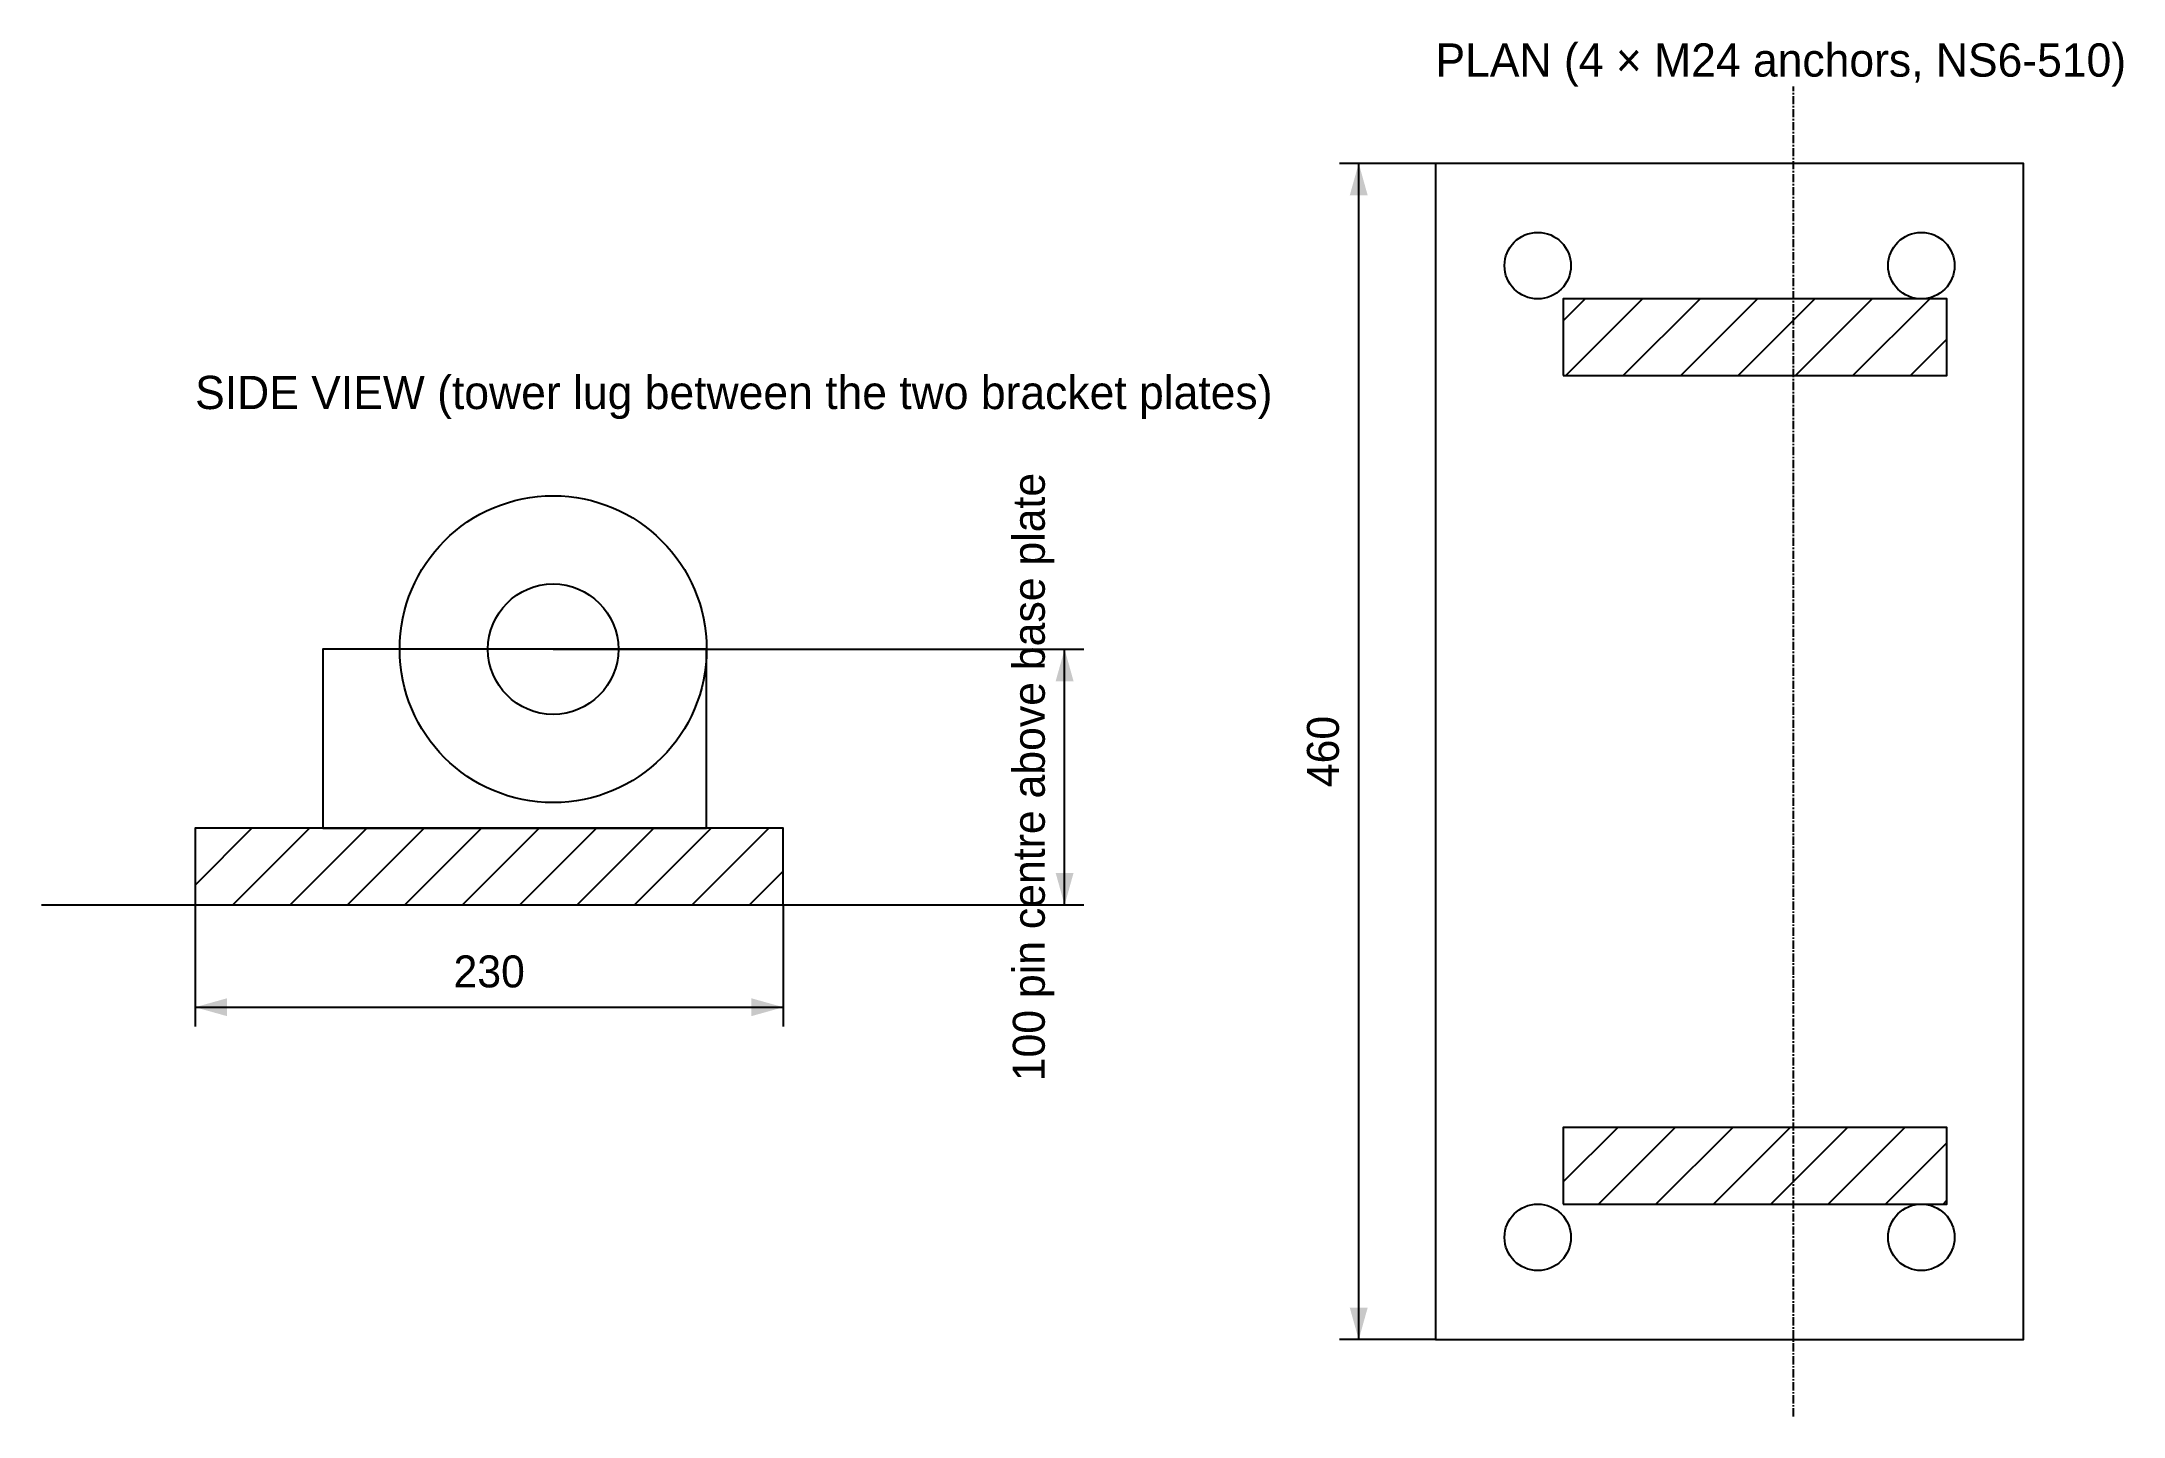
# Model space of a CAD drawing. Header units: millimetres. Extents: x 0 to 814, y -260 to 278.
import ezdxf
from ezdxf.enums import TextEntityAlignment as Align

# ---------------------------------------------------------------- set-up
doc = ezdxf.new("R2010")
doc.units = ezdxf.units.MM
doc.linetypes.add('CENTER', pattern=[5.08, 3.175, -0.635, 0.635, -0.635])
for name, color, linetype in [('CENTER', 1, 'CENTER'), ('DIM', 3, 'Continuous'), ('HATCH', 9, 'Continuous'), ('OUTLINE', 7, 'Continuous'), ('TEXT', 3, 'Continuous'), ('THIN', 7, 'Continuous')]:
    doc.layers.add(name, color=color, linetype=linetype)

msp = doc.modelspace()

# ---------------------------------------------------------------- hatches: boundary and pattern name
at = {"layer": 'DIM'}
for points in [[(515, 230), (511.5, 217.5), (518.5, 217.5)], [(400, 40), (396.5, 27.5), (403.5, 27.5)], [(400, -60), (403.5, -47.5), (396.5, -47.5)], [(60, -100), (72.5, -103.5), (72.5, -96.5)], [(290, -100), (277.5, -96.5), (277.5, -103.5)], [(515, -230), (518.5, -217.5), (511.5, -217.5)]]:
    msp.add_hatch(color=7, dxfattribs=at).paths.add_polyline_path(points)
at = {"layer": 'HATCH'}
h = msp.add_hatch(dxfattribs=at)
h.set_pattern_fill('ANSI31', scale=5)
h.paths.add_polyline_path([(595, 147), (745, 147), (745, 177), (595, 177)])
h = msp.add_hatch(dxfattribs=at)
h.set_pattern_fill('ANSI31', scale=5)
h.paths.add_polyline_path([(60, -60), (290, -60), (290, -30), (60, -30)])
h = msp.add_hatch(dxfattribs=at)
h.set_pattern_fill('ANSI31', scale=5)
h.paths.add_polyline_path([(595, -177), (745, -177), (745, -147), (595, -147)])

# ---------------------------------------------------------------- linework, layer by layer
at = {"layer": 'CENTER'}
msp.add_line((685, -260), (685, 260), dxfattribs=at)
at = {"layer": 'DIM'}
for p, q in [((545, 230), (507.5, 230)), ((515, -230), (515, 230)), ((200, 40), (407.5, 40)), ((400, -60), (400, 40)), ((60, -60), (60, -107.5)), ((200, -60), (407.5, -60)), ((290, -60), (290, -107.5)), ((60, -100), (290, -100)), ((545, -230), (507.5, -230))]:
    msp.add_line(p, q, dxfattribs=at)
at = {"layer": 'OUTLINE'}
for points in [[(545, -230), (775, -230), (775, 230), (545, 230)], [(595, 147), (745, 147), (745, 177), (595, 177)], [(110, -30), (260, -30), (260, 40), (110, 40)], [(60, -60), (290, -60), (290, -30), (60, -30)], [(595, -177), (745, -177), (745, -147), (595, -147)]]:
    msp.add_lwpolyline(points, close=True, dxfattribs=at)
for centre, radius in [((585, 190), 13), ((735, 190), 13), ((200, 40), 60), ((200, 40), 25.5), ((585, -190), 13), ((735, -190), 13)]:
    msp.add_circle(centre, radius, dxfattribs=at)
at = {"layer": 'THIN'}
msp.add_line((0, -60), (400, -60), dxfattribs=at)

# ---------------------------------------------------------------- texts
at = {"layer": 'DIM'}
for s, p in [('100 pin centre above base plate', (396, -10)), ('460', (511, 0))]:
    msp.add_text(s, height=12.5, rotation=90, dxfattribs=at).set_placement(p, align=Align.BOTTOM_CENTER)
msp.add_text('230', height=12.5, dxfattribs=at).set_placement((175, -96), align=Align.BOTTOM_CENTER)
at = {"layer": 'TEXT'}
for s, p in [('PLAN (4 × M24 anchors, NS6-510)', (545, 260)), ('SIDE VIEW (tower lug between the two bracket plates)', (60, 130))]:
    msp.add_text(s, height=13, dxfattribs=at).set_placement(p, align=Align.BOTTOM_LEFT)

doc.saveas('drawing.dxf')
